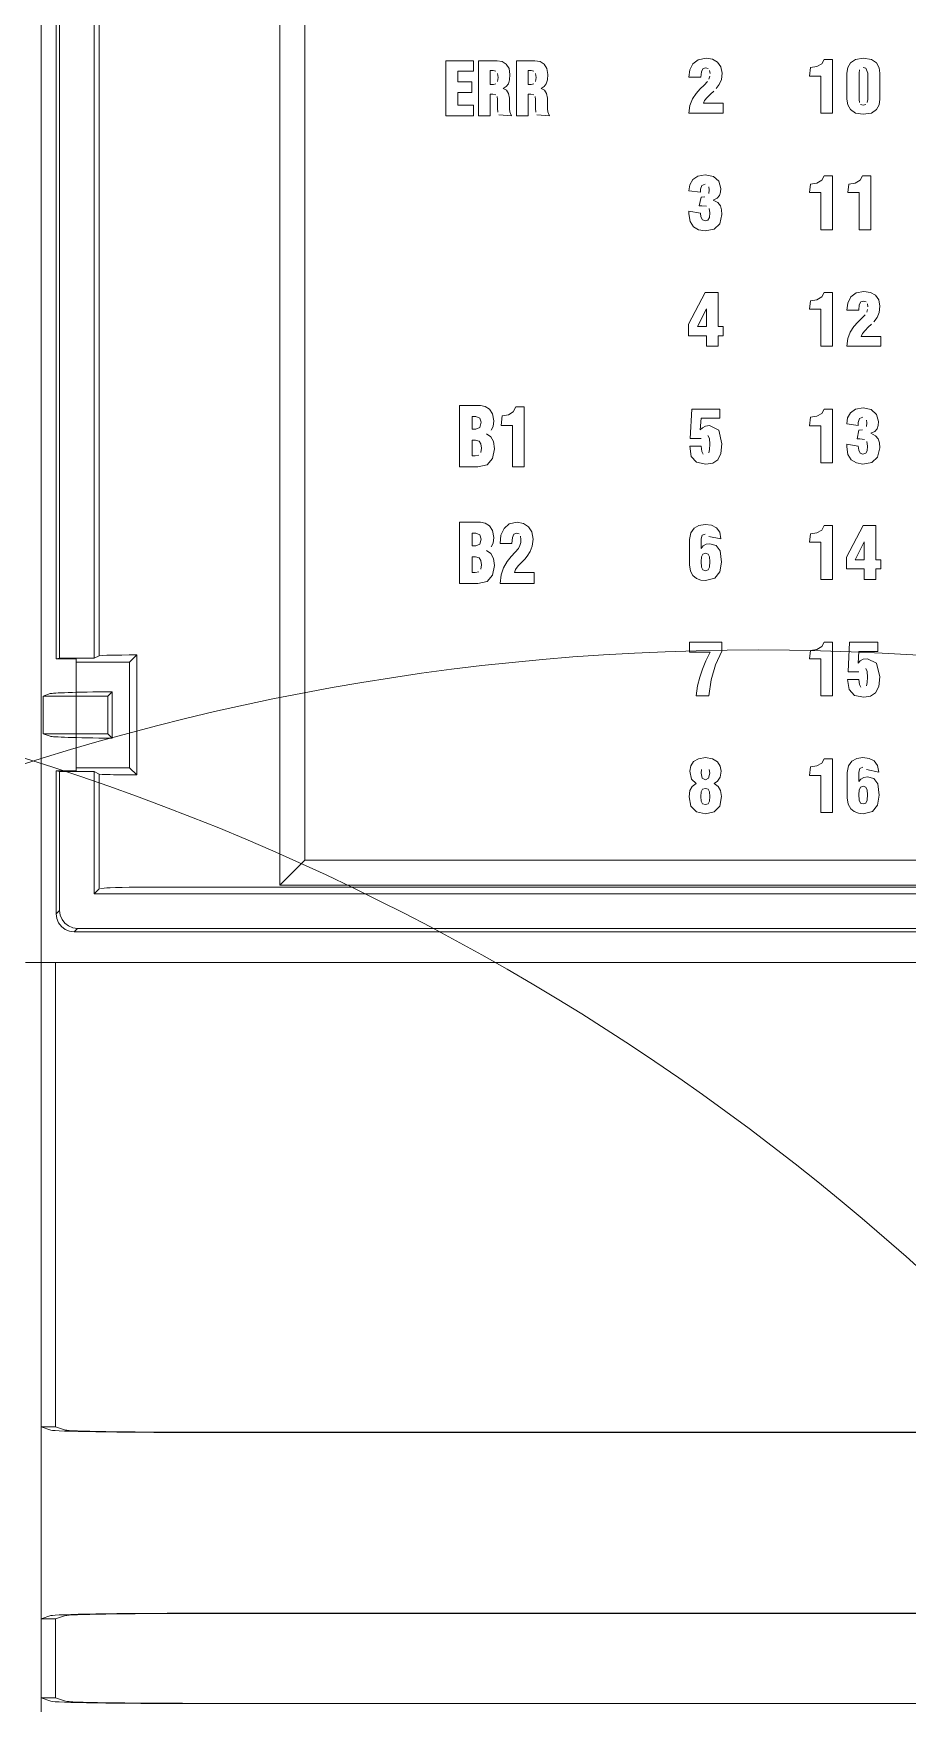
# Model space of a CAD drawing. Header units: millimetres. Extents: x -6000 to 26000, y -6000 to 26000.
# Drawn here: x 113.58 to 116.95, y -2320.92 to -2314.49 of the extents above; entities that cross this region are included whole.
import ezdxf

# ---------------------------------------------------------------- set-up
doc = ezdxf.new("R2010")
doc.units = ezdxf.units.MM
doc.header["$MEASUREMENT"] = 0
doc.layers.add('Чертеж и Рисунок_Ном._пера__7', color=7, linetype='Continuous', lineweight=15)

msp = doc.modelspace()

# ---------------------------------------------------------------- linework, layer by layer
at = {"layer": 'Чертеж и Рисунок_Ном._пера__7', "color": 7, "linetype": 'Continuous', "lineweight": 15}
for p, q in [((113.6091, -2318.069), (113.6091, -2311.4724)), ((113.6091, -2318.069), (113.6091, -2311.4727)), ((113.667, -2312.3094), (113.667, -2316.9005)), ((113.6803, -2312.3121), (113.6803, -2316.8979)), ((113.813, -2316.8979), (113.813, -2312.3121)), ((113.8322, -2312.3217), (113.8322, -2316.8883)), ((114.6242, -2313.7799), (114.6242, -2317.6751)), ((114.5278, -2317.7715), (114.5278, -2313.8763)), ((113.6803, -2316.8979), (113.667, -2316.9005)), ((113.7435, -2316.9005), (113.667, -2316.9005)), ((113.813, -2316.8979), (113.6803, -2316.8979)), ((113.7435, -2316.9128), (113.7435, -2316.9005)), ((113.9492, -2316.9128), (113.7435, -2316.9128)), ((113.7435, -2316.9128), (113.7435, -2317.3192)), ((113.8322, -2316.8883), (113.813, -2316.8979)), ((113.9492, -2316.9128), (113.9771, -2316.8849)), ((113.9492, -2316.9128), (113.9492, -2317.3192)), ((113.9771, -2316.8849), (113.9771, -2317.3471)), ((113.6164, -2317.0433), (113.6441, -2317.0341)), ((113.6164, -2317.0433), (113.6164, -2317.1887)), ((113.8654, -2317.0433), (113.6164, -2317.0433)), ((113.8654, -2317.0433), (113.8822, -2317.0266)), ((113.8654, -2317.0433), (113.8654, -2317.1887)), ((113.8822, -2317.0266), (113.8822, -2317.2054)), ((113.6441, -2317.198), (113.6164, -2317.1887)), ((113.6164, -2317.1887), (113.8654, -2317.1887)), ((113.8654, -2317.1887), (113.8822, -2317.2054)), ((113.667, -2317.3315), (113.667, -2317.8814)), ((113.7435, -2317.3315), (113.667, -2317.3315)), ((113.6803, -2317.3342), (113.667, -2317.3315)), ((113.813, -2317.3342), (113.6803, -2317.3342)), ((113.6803, -2317.3342), (113.6803, -2317.868)), ((113.9492, -2317.3192), (113.7435, -2317.3192)), ((113.7435, -2317.3192), (113.7435, -2317.3315)), ((113.813, -2317.3342), (113.8322, -2317.3438)), ((113.813, -2317.3342), (113.813, -2317.8046)), ((113.8322, -2317.3438), (113.8322, -2317.7854)), ((113.9771, -2317.3471), (113.9492, -2317.3192)), ((114.5278, -2317.7715), (114.6242, -2317.6751)), ((114.6242, -2317.6751), (117.9961, -2317.6751)), ((113.813, -2317.8046), (113.8322, -2317.7854)), ((113.813, -2317.8046), (118.8073, -2317.8046)), ((118.5796, -2317.7784), (114.0408, -2317.7784)), ((118.0925, -2317.7715), (114.5278, -2317.7715)), ((113.667, -2317.8814), (113.6803, -2317.868)), ((113.7363, -2317.9507), (113.7496, -2317.9373)), ((118.8841, -2317.9507), (113.7363, -2317.9507)), ((113.7496, -2317.9373), (118.8707, -2317.9373)), ((113.5487, -2318.069), (119.0716, -2318.069)), ((113.6091, -2318.069), (113.6441, -2318.069)), ((113.6091, -2319.8556), (113.6091, -2318.069)), ((114.1998, -2318.069), (113.6441, -2318.069)), ((113.6648, -2318.069), (113.6648, -2319.8556)), ((118.4205, -2318.069), (114.1998, -2318.069)), ((114.1998, -2318.069), (114.2027, -2318.069)), ((114.2027, -2318.069), (118.2347, -2318.069)), ((113.647, -2319.8683), (113.6091, -2319.8556)), ((113.6091, -2319.8556), (113.6648, -2319.8556)), ((113.6091, -2319.8556), (113.6091, -2320.5949)), ((113.7026, -2319.8682), (113.6648, -2319.8556)), ((118.5383, -2319.8765), (114.2027, -2319.8765)), ((118.5383, -2319.8775), (114.2027, -2319.8775)), ((113.6091, -2320.5949), (113.647, -2320.5823)), ((113.7026, -2320.5823), (113.6648, -2320.5949)), ((114.2027, -2320.5731), (118.5383, -2320.5731)), ((118.5383, -2320.574), (114.2027, -2320.574)), ((113.6091, -2320.5949), (113.6648, -2320.5949)), ((113.6091, -2320.899), (113.6091, -2320.5949)), ((113.6648, -2320.5949), (113.6648, -2320.899)), ((113.647, -2320.9116), (113.6091, -2320.899)), ((113.6091, -2320.899), (113.6091, -2321.6383)), ((113.6091, -2320.899), (113.6648, -2320.899)), ((113.7026, -2320.9116), (113.6648, -2320.899)), ((118.5383, -2320.9199), (114.2027, -2320.9199))]:
    msp.add_line(p, q, dxfattribs=at)
at = {"layer": 'Чертеж и Рисунок_Ном._пера__7', "color": 7, "linetype": 'Continuous', "lineweight": 15, "flags": 128}
for points in [[(115.1678, -2314.8098), (115.2736, -2314.8098), (115.2736, -2314.7698), (115.2133, -2314.7698), (115.2133, -2314.72), (115.2672, -2314.72), (115.2672, -2314.68), (115.2133, -2314.68), (115.2133, -2314.6384), (115.2736, -2314.6384), (115.2736, -2314.5984), (115.1678, -2314.5984)], [(116.1663, -2315.4902), (116.1021, -2315.6116), (116.1021, -2315.6566), (116.171, -2315.6566), (116.171, -2315.6972), (116.2158, -2315.6972), (116.2158, -2315.6566), (116.2352, -2315.6566), (116.2352, -2315.6216), (116.2158, -2315.6216), (116.2158, -2315.4902)], [(116.171, -2315.6216), (116.1366, -2315.6216), (116.171, -2315.5527)], [(116.7739, -2316.3875), (116.7097, -2316.5088), (116.7097, -2316.5538), (116.7786, -2316.5538), (116.7786, -2316.5945), (116.8233, -2316.5945), (116.8233, -2316.5538), (116.8428, -2316.5538), (116.8428, -2316.5188), (116.8233, -2316.5188), (116.8233, -2316.3875)], [(116.7786, -2316.5188), (116.7441, -2316.5188), (116.7786, -2316.4499)]]:
    msp.add_lwpolyline(points, close=True, dxfattribs=at)
for points in [[(115.3846, -2314.6017), (115.3648, -2314.5984), (115.2933, -2314.5984), (115.2933, -2314.8098), (115.3388, -2314.8098), (115.3388, -2314.7274)], [(115.4003, -2314.6118), (115.3846, -2314.6017)], [(115.5306, -2314.6017), (115.5108, -2314.5984), (115.4393, -2314.5984), (115.4393, -2314.8098), (115.4848, -2314.8098), (115.4848, -2314.7274)], [(115.5463, -2314.6118), (115.5306, -2314.6017)], [(116.1397, -2314.5945), (116.1191, -2314.6103)], [(116.17, -2314.5886), (116.1397, -2314.5945)], [(116.1946, -2314.5925), (116.17, -2314.5886)], [(116.2141, -2314.6038), (116.1946, -2314.5925)], [(116.2269, -2314.6219), (116.2141, -2314.6038)], [(116.6115, -2314.8), (116.6568, -2314.8), (116.6568, -2314.593), (116.6244, -2314.593), (116.615, -2314.61)], [(116.7252, -2314.6065), (116.7151, -2314.625)], [(116.7445, -2314.5935), (116.7252, -2314.6065)], [(116.7749, -2314.5886), (116.7445, -2314.5935)], [(116.8066, -2314.5935), (116.7749, -2314.5886)], [(116.8262, -2314.6066), (116.8066, -2314.5935)], [(116.8361, -2314.6251), (116.8262, -2314.6066)], [(115.3388, -2314.6364), (115.3501, -2314.6364), (115.3601, -2314.6391)], [(115.3601, -2314.6868), (115.3504, -2314.6894), (115.3388, -2314.6894), (115.3388, -2314.6364)], [(115.3666, -2314.6476), (115.369, -2314.6629), (115.3667, -2314.6782)], [(115.4108, -2314.6284), (115.4003, -2314.6118)], [(115.4083, -2314.6871), (115.413, -2314.6723)], [(115.4145, -2314.6517), (115.4108, -2314.6284)], [(115.413, -2314.6723), (115.4145, -2314.6517)], [(115.4848, -2314.6364), (115.4961, -2314.6364), (115.506, -2314.6391)], [(115.5061, -2314.6868), (115.4963, -2314.6894), (115.4848, -2314.6894), (115.4848, -2314.6364)], [(115.5126, -2314.6476), (115.515, -2314.6629), (115.5127, -2314.6782)], [(115.5568, -2314.6284), (115.5463, -2314.6118)], [(115.5542, -2314.6871), (115.559, -2314.6723)], [(115.5605, -2314.6517), (115.5568, -2314.6284)], [(115.559, -2314.6723), (115.5605, -2314.6517)], [(116.1074, -2314.6335), (116.1037, -2314.6613), (116.1497, -2314.6613), (116.1516, -2314.6407), (116.1577, -2314.6294)], [(116.1191, -2314.6103), (116.1074, -2314.6335)], [(116.1577, -2314.6294), (116.1679, -2314.626)], [(116.1679, -2314.626), (116.1782, -2314.6288)], [(116.1838, -2314.6579), (116.1808, -2314.669)], [(116.1833, -2314.6365), (116.1847, -2314.6481)], [(116.2203, -2314.6897), (116.2284, -2314.6706)], [(116.2315, -2314.6463), (116.2269, -2314.6219)], [(116.2284, -2314.6706), (116.2315, -2314.6463)], [(116.5964, -2314.6208), (116.5714, -2314.6245), (116.5682, -2314.6572), (116.6115, -2314.6572), (116.6115, -2314.8)], [(116.615, -2314.61), (116.5964, -2314.6208)], [(116.7151, -2314.625), (116.7122, -2314.6466)], [(116.7122, -2314.6466), (116.7122, -2314.7462), (116.7151, -2314.7678), (116.7252, -2314.7864)], [(116.7601, -2314.759), (116.759, -2314.7473), (116.759, -2314.6457), (116.7601, -2314.634)], [(116.7743, -2314.6242), (116.7849, -2314.6267)], [(116.7849, -2314.6267), (116.792, -2314.6457), (116.792, -2314.7473), (116.7904, -2314.759)], [(116.8361, -2314.7677), (116.8388, -2314.7462), (116.8388, -2314.6466), (116.8361, -2314.6251)], [(115.3388, -2314.7274), (115.3488, -2314.7274), (115.3598, -2314.7296)], [(115.3654, -2314.7364), (115.3669, -2314.7477), (115.3669, -2314.7824), (115.3679, -2314.7967)], [(115.3888, -2314.7053), (115.4002, -2314.6976)], [(115.401, -2314.7121), (115.3888, -2314.7053)], [(115.4002, -2314.6976), (115.4083, -2314.6871)], [(115.4093, -2314.7244), (115.401, -2314.7121)], [(115.4137, -2314.7952), (115.4124, -2314.7833), (115.4124, -2314.743), (115.4093, -2314.7244)], [(115.4848, -2314.7274), (115.4948, -2314.7274), (115.5058, -2314.7296)], [(115.5114, -2314.7364), (115.5129, -2314.7477), (115.5129, -2314.7824), (115.5139, -2314.7967)], [(115.5347, -2314.7053), (115.5462, -2314.6976)], [(115.547, -2314.7121), (115.5347, -2314.7053)], [(115.5462, -2314.6976), (115.5542, -2314.6871)], [(115.5553, -2314.7244), (115.547, -2314.7121)], [(115.5596, -2314.7952), (115.5584, -2314.7833), (115.5584, -2314.743), (115.5553, -2314.7244)], [(116.1311, -2314.7244), (116.1173, -2314.7454)], [(116.1467, -2314.7068), (116.1311, -2314.7244)], [(116.162, -2314.6918), (116.1467, -2314.7068)], [(116.175, -2314.6787), (116.162, -2314.6918)], [(116.174, -2314.7392), (116.1867, -2314.727)], [(116.1867, -2314.727), (116.1991, -2314.7155)], [(116.2086, -2314.7058), (116.2203, -2314.6897)], [(115.3719, -2314.8063), (115.4206, -2314.8098), (115.4137, -2314.7952)], [(115.5179, -2314.8063), (115.5666, -2314.8098), (115.5596, -2314.7952)], [(116.1037, -2314.8), (116.2351, -2314.8), (116.2351, -2314.7621), (116.1591, -2314.7621), (116.1639, -2314.7512)], [(116.1075, -2314.7704), (116.1037, -2314.8)], [(116.1173, -2314.7454), (116.1075, -2314.7704)], [(116.1639, -2314.7512), (116.174, -2314.7392)], [(116.7252, -2314.7864), (116.7445, -2314.7995)], [(116.7445, -2314.7995), (116.7749, -2314.8044)], [(116.7849, -2314.7663), (116.7743, -2314.7688), (116.7646, -2314.7663)], [(116.7749, -2314.8044), (116.8066, -2314.7995)], [(116.8066, -2314.7995), (116.8262, -2314.7863)], [(116.8262, -2314.7863), (116.8361, -2314.7677)], [(116.1183, -2315.0558), (116.107, -2315.0754), (116.1034, -2315.0985), (116.1482, -2315.1044)], [(116.1378, -2315.0423), (116.1183, -2315.0558)], [(116.1665, -2315.0372), (116.1378, -2315.0423)], [(116.1978, -2315.0439), (116.1665, -2315.0372)], [(116.2187, -2315.0623), (116.1978, -2315.0439)], [(116.615, -2315.0586), (116.5964, -2315.0694)], [(116.6115, -2315.2486), (116.6568, -2315.2486), (116.6568, -2315.0416), (116.6244, -2315.0416), (116.615, -2315.0586)], [(116.7625, -2315.0586), (116.7439, -2315.0694)], [(116.759, -2315.2486), (116.8043, -2315.2486), (116.8043, -2315.0416), (116.772, -2315.0416), (116.7625, -2315.0586)], [(116.1649, -2315.1218), (116.1506, -2315.1229), (116.1435, -2315.1562), (116.1538, -2315.1562), (116.1715, -2315.1584)], [(116.1482, -2315.1044), (116.1482, -2315.0932), (116.1529, -2315.0783)], [(116.1529, -2315.0783), (116.1656, -2315.0729)], [(116.1799, -2315.0842), (116.1815, -2315.0949), (116.1799, -2315.1093)], [(116.2118, -2315.1277), (116.2208, -2315.1173)], [(116.2262, -2315.0899), (116.2187, -2315.0623)], [(116.2208, -2315.1173), (116.2251, -2315.1044)], [(116.2251, -2315.1044), (116.2262, -2315.0899)], [(116.5964, -2315.0694), (116.5714, -2315.0731), (116.5682, -2315.1058), (116.6115, -2315.1058), (116.6115, -2315.2486)], [(116.7439, -2315.0694), (116.719, -2315.0731), (116.7157, -2315.1058), (116.759, -2315.1058), (116.759, -2315.2486)], [(116.1498, -2315.1997), (116.1482, -2315.1847), (116.1034, -2315.1768), (116.1034, -2315.1871), (116.1081, -2315.2168)], [(116.1838, -2315.1839), (116.1823, -2315.202), (116.1767, -2315.212)], [(116.181, -2315.1669), (116.1838, -2315.1839)], [(116.1968, -2315.1347), (116.2118, -2315.1277)], [(116.2145, -2315.1443), (116.1968, -2315.1347)], [(116.2248, -2315.1564), (116.2145, -2315.1443)], [(116.2295, -2315.1716), (116.2248, -2315.1564)], [(116.2306, -2315.1906), (116.2295, -2315.1716)], [(116.1081, -2315.2168), (116.1211, -2315.2373)], [(116.1211, -2315.2373), (116.1408, -2315.2492)], [(116.1408, -2315.2492), (116.1659, -2315.253)], [(116.1554, -2315.2108), (116.1498, -2315.1997)], [(116.1659, -2315.2151), (116.1554, -2315.2108)], [(116.1767, -2315.212), (116.1659, -2315.2151)], [(116.1659, -2315.253), (116.2006, -2315.2467)], [(116.2006, -2315.2467), (116.2228, -2315.2265)], [(116.2228, -2315.2265), (116.2306, -2315.1906)], [(116.615, -2315.5072), (116.5964, -2315.518)], [(116.6115, -2315.6972), (116.6568, -2315.6972), (116.6568, -2315.4902), (116.6244, -2315.4902), (116.615, -2315.5072)], [(116.7267, -2315.5075), (116.715, -2315.5307)], [(116.7472, -2315.4917), (116.7267, -2315.5075)], [(116.7776, -2315.4858), (116.7472, -2315.4917)], [(116.8022, -2315.4897), (116.7776, -2315.4858)], [(116.8217, -2315.501), (116.8022, -2315.4897)], [(116.8345, -2315.5191), (116.8217, -2315.501)], [(116.5964, -2315.518), (116.5714, -2315.5218), (116.5682, -2315.5544), (116.6115, -2315.5544), (116.6115, -2315.6972)], [(116.715, -2315.5307), (116.7113, -2315.5586), (116.7572, -2315.5586), (116.7592, -2315.5379), (116.7653, -2315.5266)], [(116.7653, -2315.5266), (116.7755, -2315.5232)], [(116.7755, -2315.5232), (116.7857, -2315.526)], [(116.7914, -2315.5551), (116.7883, -2315.5662)], [(116.7909, -2315.5337), (116.7923, -2315.5453)], [(116.8279, -2315.5869), (116.836, -2315.5678)], [(116.8391, -2315.5435), (116.8345, -2315.5191)], [(116.836, -2315.5678), (116.8391, -2315.5435)], [(116.7386, -2315.6217), (116.7248, -2315.6426)], [(116.7543, -2315.6041), (116.7386, -2315.6217)], [(116.7696, -2315.589), (116.7543, -2315.6041)], [(116.7825, -2315.5759), (116.7696, -2315.589)], [(116.7715, -2315.6484), (116.7816, -2315.6364)], [(116.7816, -2315.6364), (116.7942, -2315.6242)], [(116.7942, -2315.6242), (116.8067, -2315.6127)], [(116.8161, -2315.603), (116.8279, -2315.5869)], [(116.7113, -2315.6972), (116.8426, -2315.6972), (116.8426, -2315.6593), (116.7667, -2315.6593), (116.7715, -2315.6484)], [(116.715, -2315.6676), (116.7113, -2315.6972)], [(116.7248, -2315.6426), (116.715, -2315.6676)], [(115.319, -2315.9287), (115.3005, -2315.9254), (115.2195, -2315.9254), (115.2195, -2316.1612)], [(115.3357, -2315.9391), (115.319, -2315.9287)], [(115.3524, -2315.9845), (115.3478, -2315.9574), (115.3357, -2315.9391)], [(115.4237, -2316.1612), (115.4689, -2316.1612), (115.4689, -2315.9303), (115.4366, -2315.9303), (115.4272, -2315.9492), (115.4086, -2315.9612)], [(116.1508, -2315.9742), (116.223, -2315.9742), (116.223, -2315.9389), (116.1146, -2315.9389), (116.1087, -2316.0528), (116.1508, -2316.0528)], [(116.615, -2315.9558), (116.5964, -2315.9666)], [(116.6115, -2316.1459), (116.6568, -2316.1459), (116.6568, -2315.9389), (116.6244, -2315.9389), (116.615, -2315.9558)], [(116.7258, -2315.953), (116.7146, -2315.9726), (116.711, -2315.9957), (116.7558, -2316.0016)], [(116.7454, -2315.9395), (116.7258, -2315.953)], [(116.774, -2315.9344), (116.7454, -2315.9395)], [(116.8053, -2315.9411), (116.774, -2315.9344)], [(116.8262, -2315.9595), (116.8053, -2315.9411)], [(115.2685, -2315.9678), (115.2835, -2315.9678), (115.2988, -2315.9736)], [(115.2988, -2316.0101), (115.2835, -2316.0164), (115.2685, -2316.0164), (115.2685, -2315.9678)], [(115.2988, -2315.9736), (115.3034, -2315.9898)], [(115.3034, -2315.9898), (115.2988, -2316.0101)], [(115.3422, -2316.0205), (115.3495, -2316.0055)], [(115.3495, -2316.0055), (115.3524, -2315.9845)], [(115.4086, -2315.9612), (115.3838, -2315.9655), (115.3806, -2316.0019), (115.4237, -2316.0019), (115.4237, -2316.1612)], [(116.1554, -2316.0107), (116.147, -2316.0189), (116.1508, -2315.9742)], [(116.1832, -2316.0025), (116.1668, -2316.0048), (116.1554, -2316.0107)], [(116.2187, -2316.0201), (116.1832, -2316.0025)], [(116.2266, -2316.1096), (116.2306, -2316.0722), (116.2187, -2316.0201)], [(116.5964, -2315.9666), (116.5714, -2315.9704), (116.5682, -2316.003), (116.6115, -2316.003), (116.6115, -2316.1459)], [(116.7725, -2316.0191), (116.7581, -2316.0201), (116.7511, -2316.0534), (116.7614, -2316.0534), (116.7791, -2316.0557)], [(116.7558, -2316.0016), (116.7558, -2315.9904), (116.7605, -2315.9756)], [(116.7605, -2315.9756), (116.7731, -2315.9701)], [(116.7875, -2315.9814), (116.789, -2315.9921), (116.7874, -2316.0065)], [(116.8194, -2316.0249), (116.8283, -2316.0145)], [(116.8338, -2315.9872), (116.8262, -2315.9595)], [(116.8283, -2316.0145), (116.8327, -2316.0016)], [(116.8327, -2316.0016), (116.8338, -2315.9872)], [(115.2685, -2316.0587), (115.2811, -2316.0587), (115.2952, -2316.0623)], [(115.2948, -2316.1159), (115.28, -2316.1188), (115.2685, -2316.1188), (115.2685, -2316.0587)], [(115.2952, -2316.0623), (115.3025, -2316.0726)], [(115.3025, -2316.0726), (115.3046, -2316.0893)], [(115.3404, -2316.046), (115.3237, -2316.0344)], [(115.3508, -2316.0642), (115.3404, -2316.046)], [(115.3474, -2316.1292), (115.3545, -2316.0916), (115.3508, -2316.0642)], [(116.1528, -2316.1018), (116.1508, -2316.0823), (116.1064, -2316.0823), (116.1128, -2316.1214)], [(116.1768, -2316.0407), (116.1822, -2316.052)], [(116.1822, -2316.052), (116.1838, -2316.074), (116.1829, -2316.0944)], [(116.7574, -2316.0969), (116.7558, -2316.082), (116.711, -2316.074), (116.711, -2316.0843), (116.7157, -2316.114)], [(116.7914, -2316.0811), (116.7898, -2316.0992), (116.7842, -2316.1092)], [(116.7886, -2316.0641), (116.7914, -2316.0811)], [(116.8043, -2316.0319), (116.8194, -2316.0249)], [(116.8221, -2316.0415), (116.8043, -2316.0319)], [(116.8323, -2316.0536), (116.8221, -2316.0415)], [(116.8371, -2316.0688), (116.8323, -2316.0536)], [(116.8382, -2316.0878), (116.8371, -2316.0688)], [(115.3046, -2316.0893), (115.3024, -2316.1064)], [(115.326, -2316.1529), (115.3474, -2316.1292)], [(116.1128, -2316.1214), (116.1332, -2316.1434)], [(116.1332, -2316.1434), (116.1691, -2316.1503)], [(116.1583, -2316.112), (116.1528, -2316.1018)], [(116.1691, -2316.1503), (116.1955, -2316.1465)], [(116.1829, -2316.0944), (116.1801, -2316.1069)], [(116.1955, -2316.1465), (116.2148, -2316.1337)], [(116.2148, -2316.1337), (116.2266, -2316.1096)], [(116.7157, -2316.114), (116.7286, -2316.1345)], [(116.7286, -2316.1345), (116.7484, -2316.1464)], [(116.7484, -2316.1464), (116.7734, -2316.1503)], [(116.763, -2316.108), (116.7574, -2316.0969)], [(116.7734, -2316.1123), (116.763, -2316.108)], [(116.7842, -2316.1092), (116.7734, -2316.1123)], [(116.7734, -2316.1503), (116.8082, -2316.1439)], [(116.8082, -2316.1439), (116.8303, -2316.1237)], [(116.8303, -2316.1237), (116.8382, -2316.0878)], [(115.2195, -2316.1612), (115.2902, -2316.1612), (115.326, -2316.1529)], [(115.319, -2316.3779), (115.3005, -2316.3746), (115.2195, -2316.3746), (115.2195, -2316.6104)], [(115.3357, -2316.3883), (115.319, -2316.3779)], [(115.3524, -2316.4337), (115.3478, -2316.4066), (115.3357, -2316.3883)], [(115.3915, -2316.3988), (115.3798, -2316.4246)], [(115.4119, -2316.3811), (115.3915, -2316.3988)], [(115.4422, -2316.3746), (115.4119, -2316.3811)], [(115.4667, -2316.3789), (115.4422, -2316.3746)], [(115.4861, -2316.3915), (115.4667, -2316.3789)], [(115.4989, -2316.4117), (115.4861, -2316.3915)], [(116.1232, -2316.3969), (116.1105, -2316.4149)], [(116.1656, -2316.383), (116.1422, -2316.3864), (116.1232, -2316.3969)], [(116.1902, -2316.3861), (116.1656, -2316.383)], [(116.2095, -2316.3959), (116.1902, -2316.3861)], [(116.2223, -2316.4131), (116.2095, -2316.3959)], [(116.6149, -2316.4044), (116.5962, -2316.4152)], [(116.6113, -2316.5945), (116.6567, -2316.5945), (116.6567, -2316.3875), (116.6243, -2316.3875), (116.6149, -2316.4044)], [(115.2685, -2316.417), (115.2835, -2316.417), (115.2988, -2316.4228)], [(115.2988, -2316.4593), (115.2835, -2316.4656), (115.2685, -2316.4656), (115.2685, -2316.417)], [(115.2988, -2316.4228), (115.3034, -2316.439)], [(115.3034, -2316.439), (115.2988, -2316.4593)], [(115.3422, -2316.4697), (115.3495, -2316.4547)], [(115.3495, -2316.4547), (115.3524, -2316.4337)], [(115.3798, -2316.4246), (115.3762, -2316.4557), (115.4219, -2316.4557), (115.4239, -2316.4327)], [(115.4239, -2316.4327), (115.4299, -2316.4201)], [(115.4299, -2316.4201), (115.4401, -2316.4163)], [(115.4401, -2316.4163), (115.4503, -2316.4194)], [(115.4568, -2316.4409), (115.4559, -2316.4518), (115.4529, -2316.4642), (115.4471, -2316.4751)], [(115.4554, -2316.428), (115.4568, -2316.4409)], [(115.4923, -2316.4874), (115.5004, -2316.4661), (115.5035, -2316.439)], [(115.5035, -2316.439), (115.4989, -2316.4117)], [(116.1105, -2316.4149), (116.1058, -2316.4408), (116.1058, -2316.5382), (116.1094, -2316.5625)], [(116.1506, -2316.4749), (116.1506, -2316.4387), (116.1542, -2316.4248)], [(116.1693, -2316.4594), (116.1584, -2316.4658), (116.1506, -2316.4749)], [(116.1542, -2316.4248), (116.1656, -2316.4199)], [(116.1838, -2316.4569), (116.1693, -2316.4594)], [(116.1802, -2316.429), (116.2268, -2316.4387), (116.2223, -2316.4131)], [(116.208, -2316.4634), (116.1838, -2316.4569)], [(116.2233, -2316.4841), (116.208, -2316.4634)], [(116.5962, -2316.4152), (116.5713, -2316.419), (116.568, -2316.4516), (116.6113, -2316.4516), (116.6113, -2316.5945)], [(115.2685, -2316.5079), (115.2811, -2316.5079), (115.2952, -2316.5115)], [(115.2948, -2316.5651), (115.28, -2316.568), (115.2685, -2316.568), (115.2685, -2316.5079)], [(115.2952, -2316.5115), (115.3025, -2316.5218)], [(115.3025, -2316.5218), (115.3046, -2316.5385)], [(115.3404, -2316.4952), (115.3237, -2316.4836)], [(115.3508, -2316.5134), (115.3404, -2316.4952)], [(115.3474, -2316.5784), (115.3545, -2316.5408), (115.3508, -2316.5134)], [(115.4034, -2316.5261), (115.3897, -2316.5495)], [(115.419, -2316.5065), (115.4034, -2316.5261)], [(115.4342, -2316.4897), (115.419, -2316.5065)], [(115.4471, -2316.4751), (115.4342, -2316.4897)], [(115.4462, -2316.5425), (115.4588, -2316.5289), (115.4712, -2316.5161)], [(115.4712, -2316.5161), (115.4806, -2316.5053)], [(115.4806, -2316.5053), (115.4923, -2316.4874)], [(116.1506, -2316.525), (116.1517, -2316.5077), (116.1565, -2316.4969), (116.1668, -2316.4932), (116.1772, -2316.497)], [(116.1518, -2316.5467), (116.1506, -2316.525)], [(116.1772, -2316.497), (116.1824, -2316.5079)], [(116.1824, -2316.5079), (116.1838, -2316.5253)], [(116.1838, -2316.5253), (116.1825, -2316.5472)], [(116.2225, -2316.5656), (116.2286, -2316.5276), (116.2233, -2316.4841)], [(115.3046, -2316.5385), (115.3024, -2316.5556)], [(115.326, -2316.6021), (115.3474, -2316.5784)], [(115.3762, -2316.6104), (115.507, -2316.6104), (115.507, -2316.568), (115.4313, -2316.568), (115.4361, -2316.5559)], [(115.3799, -2316.5774), (115.3762, -2316.6104)], [(115.3897, -2316.5495), (115.3799, -2316.5774)], [(115.4361, -2316.5559), (115.4462, -2316.5425)], [(116.1094, -2316.5625), (116.119, -2316.5798)], [(116.119, -2316.5798), (116.1328, -2316.591), (116.1493, -2316.5971), (116.1668, -2316.5989)], [(116.1566, -2316.5579), (116.1518, -2316.5467)], [(116.1668, -2316.5612), (116.1566, -2316.5579)], [(116.1774, -2316.5582), (116.1668, -2316.5612)], [(116.1668, -2316.5989), (116.2027, -2316.5902)], [(116.1825, -2316.5472), (116.1774, -2316.5582)], [(116.2027, -2316.5902), (116.2225, -2316.5656)], [(115.2195, -2316.6104), (115.2902, -2316.6104), (115.326, -2316.6021)], [(116.2061, -2316.9229), (116.2301, -2316.8705), (116.2301, -2316.8361), (116.1052, -2316.8361), (116.1052, -2316.8741), (116.185, -2316.8741), (116.1692, -2316.908)], [(116.615, -2316.853), (116.5964, -2316.8638)], [(116.6115, -2317.0431), (116.6568, -2317.0431), (116.6568, -2316.8361), (116.6244, -2316.8361), (116.615, -2316.853)], [(116.7584, -2316.8714), (116.8306, -2316.8714), (116.8306, -2316.8361), (116.7222, -2316.8361), (116.7163, -2316.95), (116.7584, -2316.95)], [(113.8322, -2316.8883), (113.8441, -2316.8872), (113.8624, -2316.8865), (113.8744, -2316.8862), (113.8881, -2316.8859), (113.9034, -2316.8857), (113.9201, -2316.8854), (113.9475, -2316.8851), (113.9771, -2316.8849)], [(116.1692, -2316.908), (116.156, -2316.9393)], [(116.1891, -2316.9812), (116.2061, -2316.9229)], [(116.5964, -2316.8638), (116.5714, -2316.8676), (116.5682, -2316.9003), (116.6115, -2316.9003), (116.6115, -2317.0431)], [(116.763, -2316.908), (116.7546, -2316.9162), (116.7584, -2316.8714)], [(116.7908, -2316.8997), (116.7744, -2316.902), (116.763, -2316.908)], [(116.8262, -2316.9173), (116.7908, -2316.8997)], [(116.8342, -2317.0069), (116.8382, -2316.9695), (116.8262, -2316.9173)], [(116.1453, -2316.9706), (116.1369, -2317.0044)], [(116.156, -2316.9393), (116.1453, -2316.9706)], [(116.1806, -2317.0431), (116.1891, -2316.9812)], [(116.7603, -2316.9991), (116.7584, -2316.9795), (116.714, -2316.9795), (116.7204, -2317.0186)], [(116.7843, -2316.9379), (116.7897, -2316.9492)], [(116.7897, -2316.9492), (116.7914, -2316.9712), (116.7905, -2316.9916)], [(116.1369, -2317.0044), (116.1308, -2317.0431), (116.1806, -2317.0431)], [(116.7204, -2317.0186), (116.7408, -2317.0406)], [(116.7408, -2317.0406), (116.7767, -2317.0475)], [(116.7658, -2317.0093), (116.7603, -2316.9991)], [(116.7767, -2317.0475), (116.8031, -2317.0437)], [(116.7905, -2316.9916), (116.7876, -2317.0042)], [(116.8031, -2317.0437), (116.8223, -2317.0309)], [(116.8223, -2317.0309), (116.8342, -2317.0069)], [(116.1405, -2317.2844), (116.1217, -2317.2958), (116.1105, -2317.3124)], [(116.1668, -2317.2803), (116.1405, -2317.2844)], [(116.1948, -2317.2845), (116.1668, -2317.2803)], [(116.2135, -2317.296), (116.1948, -2317.2845)], [(116.2239, -2317.3127), (116.2135, -2317.296)], [(116.615, -2317.3016), (116.5964, -2317.3124)], [(116.6115, -2317.4917), (116.6568, -2317.4917), (116.6568, -2317.2847), (116.6244, -2317.2847), (116.615, -2317.3016)], [(116.7308, -2317.2941), (116.718, -2317.3121)], [(116.7731, -2317.2803), (116.7498, -2317.2836), (116.7308, -2317.2941)], [(116.7977, -2317.2833), (116.7731, -2317.2803)], [(116.8171, -2317.2931), (116.7977, -2317.2833)], [(116.8298, -2317.3103), (116.8171, -2317.2931)], [(113.8322, -2317.3438), (113.8441, -2317.3449), (113.8624, -2317.3455), (113.8744, -2317.3458), (113.8881, -2317.3461), (113.9034, -2317.3464), (113.9201, -2317.3466), (113.9475, -2317.3469), (113.9771, -2317.3471)], [(116.1105, -2317.3124), (116.1067, -2317.3327), (116.1129, -2317.3636)], [(116.1129, -2317.3636), (116.1314, -2317.3798)], [(116.1544, -2317.3596), (116.1503, -2317.3406), (116.1522, -2317.3262)], [(116.1794, -2317.3596), (116.1668, -2317.3659), (116.1544, -2317.3596)], [(116.1817, -2317.3262), (116.1835, -2317.3406), (116.1794, -2317.3596)], [(116.2003, -2317.3798), (116.214, -2317.3709)], [(116.214, -2317.3709), (116.2235, -2317.3551)], [(116.2235, -2317.3551), (116.2271, -2317.3327)], [(116.2271, -2317.3327), (116.2239, -2317.3127)], [(116.5964, -2317.3124), (116.5714, -2317.3162), (116.5682, -2317.3489), (116.6115, -2317.3489), (116.6115, -2317.4917)], [(116.718, -2317.3121), (116.7134, -2317.338), (116.7134, -2317.4354), (116.7169, -2317.4597)], [(116.7581, -2317.3721), (116.7581, -2317.3359), (116.7618, -2317.322)], [(116.7769, -2317.3566), (116.766, -2317.363), (116.7581, -2317.3721)], [(116.7618, -2317.322), (116.7731, -2317.3171)], [(116.7914, -2317.3542), (116.7769, -2317.3566)], [(116.7878, -2317.3262), (116.8344, -2317.3359), (116.8298, -2317.3103)], [(116.8156, -2317.3606), (116.7914, -2317.3542)], [(116.8308, -2317.3814), (116.8156, -2317.3606)], [(116.1074, -2317.4074), (116.1043, -2317.4307), (116.1113, -2317.4677)], [(116.1314, -2317.3798), (116.1165, -2317.391), (116.1074, -2317.4074)], [(116.1491, -2317.4301), (116.1506, -2317.412)], [(116.1506, -2317.4474), (116.1491, -2317.4301)], [(116.1506, -2317.412), (116.156, -2317.4022), (116.1668, -2317.3992)], [(116.1668, -2317.3992), (116.1774, -2317.4023)], [(116.1774, -2317.4023), (116.1828, -2317.4122), (116.1844, -2317.4301)], [(116.1844, -2317.4301), (116.183, -2317.4474)], [(116.2159, -2317.3909), (116.2003, -2317.3798)], [(116.2257, -2317.4072), (116.2159, -2317.3909)], [(116.2222, -2317.4675), (116.2292, -2317.4301), (116.2257, -2317.4072)], [(116.7581, -2317.4222), (116.7593, -2317.4049), (116.7641, -2317.3941), (116.7743, -2317.3904), (116.7848, -2317.3942)], [(116.7594, -2317.4439), (116.7581, -2317.4222)], [(116.7848, -2317.3942), (116.79, -2317.4051)], [(116.79, -2317.4051), (116.7914, -2317.4225)], [(116.7914, -2317.4225), (116.7901, -2317.4444)], [(116.8301, -2317.4628), (116.8362, -2317.4248), (116.8308, -2317.3814)], [(116.1113, -2317.4677), (116.1322, -2317.4892)], [(116.1322, -2317.4892), (116.1668, -2317.4961)], [(116.156, -2317.4575), (116.1506, -2317.4474)], [(116.1776, -2317.4575), (116.1668, -2317.4608), (116.156, -2317.4575)], [(116.1668, -2317.4961), (116.2013, -2317.4891)], [(116.183, -2317.4474), (116.1776, -2317.4575)], [(116.2013, -2317.4891), (116.2222, -2317.4675)], [(116.7169, -2317.4597), (116.7265, -2317.477)], [(116.7265, -2317.477), (116.7404, -2317.4882), (116.7569, -2317.4943), (116.7743, -2317.4961)], [(116.7642, -2317.4552), (116.7594, -2317.4439)], [(116.7743, -2317.4584), (116.7642, -2317.4552)], [(116.7849, -2317.4554), (116.7743, -2317.4584)], [(116.7743, -2317.4961), (116.8102, -2317.4874)], [(116.7901, -2317.4444), (116.7849, -2317.4554)], [(116.8102, -2317.4874), (116.8301, -2317.4628)], [(114.0408, -2317.7784), (114.0089, -2317.7785), (113.9777, -2317.7787), (113.948, -2317.7792), (113.9205, -2317.7797), (113.8958, -2317.7805), (113.8746, -2317.7813), (113.8625, -2317.7819), (113.8524, -2317.7826), (113.8381, -2317.784)], [(113.667, -2317.8814), (113.6693, -2317.8994), (113.6762, -2317.9161), (113.6872, -2317.9304), (113.7016, -2317.9414), (113.7183, -2317.9484), (113.7363, -2317.9507)], [(113.7496, -2317.9373), (113.7317, -2317.935), (113.715, -2317.9281), (113.7006, -2317.9171), (113.6896, -2317.9027), (113.6827, -2317.886), (113.6803, -2317.868)]]:
    msp.add_lwpolyline(points, dxfattribs=at)
at = {"layer": 'Чертеж и Рисунок_Ном._пера__7', "color": 7, "linetype": 'Continuous', "lineweight": 15}
for centre in [(110.788, -2326.1377), (116.3705, -2326.1377)]:
    msp.add_circle(centre, 9.2719, dxfattribs=at)
for centre, major_axis, start_param, end_param in [((114.1998, -2317.0346), (0.5565, 0), 2.178367, 3.089233), ((114.1998, -2317.1975), (0.5565, 0), 3.193953, 4.104819), ((114.2027, -2319.8678), (0.5565, 0), 3.193953, 4.712389), ((114.2027, -2319.8678), (-0.5008, 0), 0.05236, 1.570796), ((114.2027, -2320.5828), (0.5565, 0), 1.570796, 3.089233), ((114.2027, -2320.5828), (-0.5008, 0), 4.712389, 6.230825), ((114.2027, -2320.9111), (0.5565, 0), 3.193953, 4.712389), ((114.2027, -2320.9111), (-0.5008, 0), 0.05236, 1.570796)]:
    msp.add_ellipse(centre, major_axis=major_axis, ratio=0.017455, start_param=start_param, end_param=end_param, dxfattribs=at)

doc.saveas('drawing.dxf')
